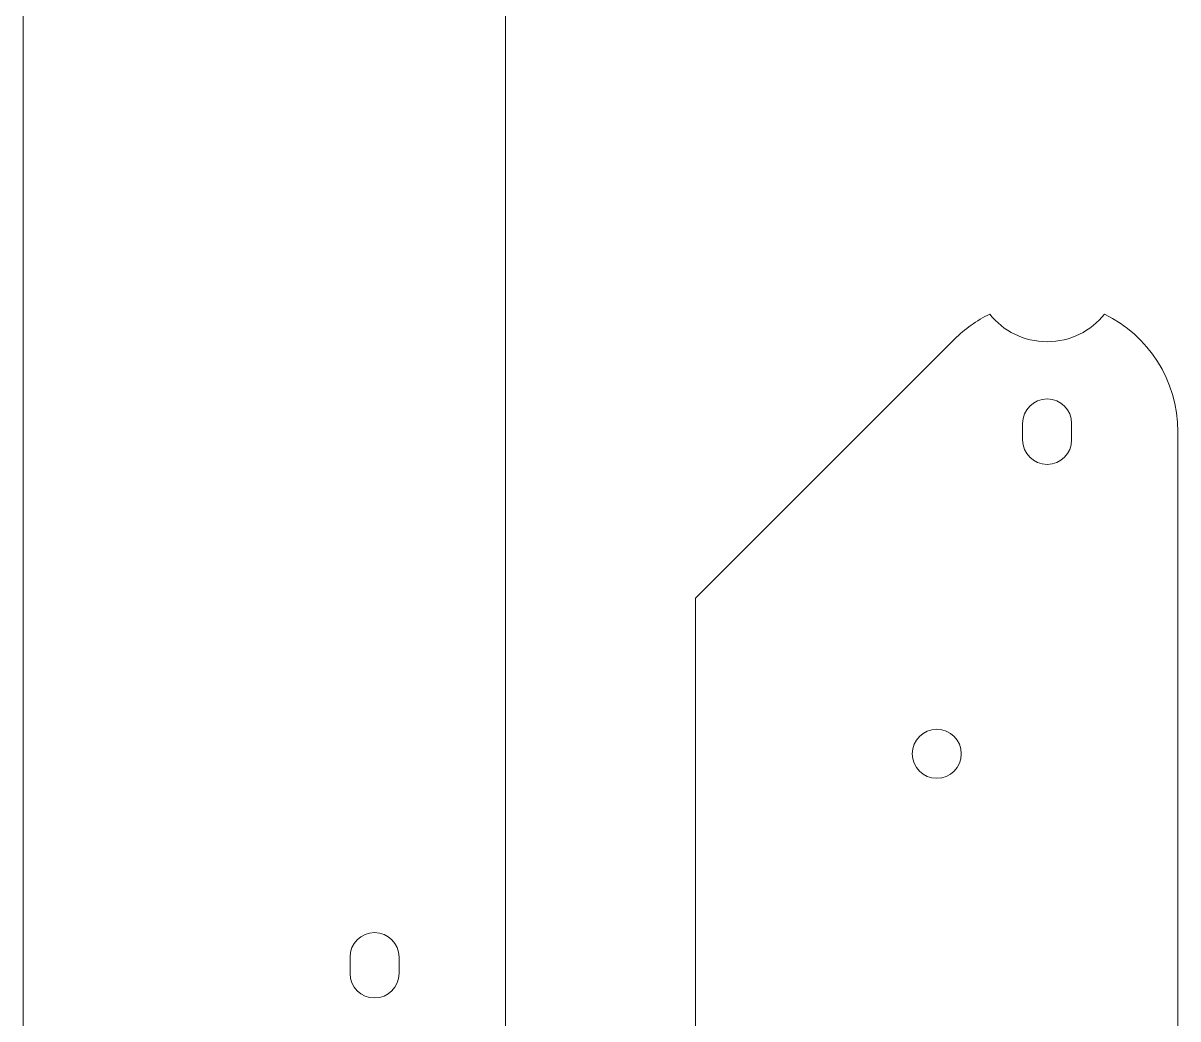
# Model space of a CAD drawing. Header units: millimetres. Extents: x -202 to 204, y -252 to 284.
# Drawn here: x -102.7 to -32.1, y 123.1 to 184 of the extents above; entities that cross this region are included whole.
import ezdxf

# ---------------------------------------------------------------- set-up
doc = ezdxf.new("R2010")
doc.units = ezdxf.units.MM
doc.header["$MEASUREMENT"] = 0
doc.layers.add('Layer 1', color=7, linetype='Continuous')

msp = doc.modelspace()

# ---------------------------------------------------------------- linework, layer by layer
at = {"layer": 'Layer 1', "color": 254, "lineweight": 20}
for points, knots in [([(-86.8588, 202.0106), (-86.8588, 202.0106), (-102.7026, 186.1677), (-102.7026, 186.1677), (-102.7026, 186.1677), (-102.7026, 186.1677), (-102.7026, 66.5904), (-102.7026, 66.5904), (-102.7026, 66.5904), (-102.7026, 65.4904), (-101.8025, 64.5904), (-100.7026, 64.5904), (-100.7026, 64.5904), (-100.7026, 64.5904), (-81.2026, 64.5904), (-81.2026, 64.5904), (-81.2026, 64.5904), (-76.7843, 64.5904), (-73.2026, 68.1721), (-73.2026, 72.5904), (-73.2026, 72.5904), (-73.2026, 113.8449), (-73.2026, 155.0995), (-73.2026, 196.354), (-73.2026, 196.354), (-73.2026, 199.5116), (-75.0323, 202.2416), (-77.6891, 203.5426), (-77.6891, 203.5426), (-78.5138, 202.5133), (-79.7811, 201.854), (-81.2026, 201.854), (-81.2026, 201.854), (-82.6241, 201.854), (-83.8914, 202.5133), (-84.7161, 203.5426), (-84.7161, 203.5426), (-85.5141, 203.1518), (-86.2372, 202.6321), (-86.8588, 202.0106)], [0, 0, 0, 0, 0.0909091, 0.0909091, 0.0909091, 0.0909091, 0.1818182, 0.1818182, 0.1818182, 0.1818182, 0.2727273, 0.2727273, 0.2727273, 0.2727273, 0.3636364, 0.3636364, 0.3636364, 0.3636364, 0.4545455, 0.4545455, 0.4545455, 0.4545455, 0.5454545, 0.5454545, 0.5454545, 0.5454545, 0.6363636, 0.6363636, 0.6363636, 0.6363636, 0.7272727, 0.7272727, 0.7272727, 0.7272727, 0.8181818, 0.8181818, 0.8181818, 0.8181818, 1, 1, 1, 1]), ([(-45.7167, 164.6472), (-45.7167, 164.6472), (-61.5605, 148.8043), (-61.5605, 148.8043), (-61.5605, 148.8043), (-61.5605, 121.3997), (-61.5605, 93.995), (-61.5605, 66.5904), (-61.5605, 66.5904), (-61.5605, 65.4904), (-60.6604, 64.5904), (-59.5605, 64.5904), (-59.5605, 64.5904), (-59.5605, 64.5904), (-40.0605, 64.5904), (-40.0605, 64.5904), (-40.0605, 64.5904), (-35.6422, 64.5904), (-32.0605, 68.1721), (-32.0605, 72.5904), (-32.0605, 72.5904), (-32.0605, 101.3905), (-32.0605, 130.1905), (-32.0605, 158.9906), (-32.0605, 158.9906), (-32.0605, 162.1482), (-33.8902, 164.8782), (-36.547, 166.1792), (-36.547, 166.1792), (-37.3717, 165.1499), (-38.639, 164.4906), (-40.0605, 164.4906), (-40.0605, 164.4906), (-41.482, 164.4906), (-42.7493, 165.1499), (-43.574, 166.1792), (-43.574, 166.1792), (-44.372, 165.7884), (-45.0951, 165.2687), (-45.7167, 164.6472)], [0, 0, 0, 0, 0.0909091, 0.0909091, 0.0909091, 0.0909091, 0.1818182, 0.1818182, 0.1818182, 0.1818182, 0.2727273, 0.2727273, 0.2727273, 0.2727273, 0.3636364, 0.3636364, 0.3636364, 0.3636364, 0.4545455, 0.4545455, 0.4545455, 0.4545455, 0.5454545, 0.5454545, 0.5454545, 0.5454545, 0.6363636, 0.6363636, 0.6363636, 0.6363636, 0.7272727, 0.7272727, 0.7272727, 0.7272727, 0.8181818, 0.8181818, 0.8181818, 0.8181818, 1, 1, 1, 1]), ([(-40.0605, 160.9906), (-39.2325, 160.9906), (-38.5605, 160.3186), (-38.5605, 159.4906), (-38.5605, 159.4906), (-38.5605, 159.4906), (-38.5605, 159.4826), (-38.5605, 159.4826), (-38.5605, 159.4826), (-38.5605, 159.4826), (-38.5605, 158.4986), (-38.5605, 158.4986), (-38.5605, 158.4986), (-38.5605, 158.4986), (-38.5605, 158.4906), (-38.5605, 158.4906), (-38.5605, 158.4906), (-38.5605, 157.6626), (-39.2325, 156.9906), (-40.0605, 156.9906), (-40.0605, 156.9906), (-40.8885, 156.9906), (-41.5605, 157.6626), (-41.5605, 158.4906), (-41.5605, 158.4906), (-41.5605, 158.4906), (-41.5605, 158.4986), (-41.5605, 158.4986), (-41.5605, 158.4986), (-41.5605, 158.4986), (-41.5605, 159.4826), (-41.5605, 159.4826), (-41.5605, 159.4826), (-41.5605, 159.4826), (-41.5605, 159.4906), (-41.5605, 159.4906), (-41.5605, 159.4906), (-41.5605, 160.3186), (-40.8885, 160.9906), (-40.0605, 160.9906)], [0, 0, 0, 0, 0.0909091, 0.0909091, 0.0909091, 0.0909091, 0.1818182, 0.1818182, 0.1818182, 0.1818182, 0.2727273, 0.2727273, 0.2727273, 0.2727273, 0.3636364, 0.3636364, 0.3636364, 0.3636364, 0.4545455, 0.4545455, 0.4545455, 0.4545455, 0.5454545, 0.5454545, 0.5454545, 0.5454545, 0.6363636, 0.6363636, 0.6363636, 0.6363636, 0.7272727, 0.7272727, 0.7272727, 0.7272727, 0.8181818, 0.8181818, 0.8181818, 0.8181818, 1, 1, 1, 1]), ([(-46.8105, 140.7905), (-45.982, 140.7905), (-45.3105, 140.119), (-45.3105, 139.2905), (-45.3105, 139.2905), (-45.3105, 138.462), (-45.982, 137.7905), (-46.8105, 137.7905), (-46.8105, 137.7905), (-47.639, 137.7905), (-48.3105, 138.462), (-48.3105, 139.2905), (-48.3105, 139.2905), (-48.3105, 140.119), (-47.639, 140.7905), (-46.8105, 140.7905)], [0, 0, 0, 0, 0.2, 0.2, 0.2, 0.2, 0.4, 0.4, 0.4, 0.4, 0.6, 0.6, 0.6, 0.6, 1, 1, 1, 1]), ([(-81.2026, 128.354), (-80.3746, 128.354), (-79.7026, 127.682), (-79.7026, 126.854), (-79.7026, 126.854), (-79.7026, 126.854), (-79.7026, 126.846), (-79.7026, 126.846), (-79.7026, 126.846), (-79.7026, 126.846), (-79.7026, 125.862), (-79.7026, 125.862), (-79.7026, 125.862), (-79.7026, 125.862), (-79.7026, 125.854), (-79.7026, 125.854), (-79.7026, 125.854), (-79.7026, 125.026), (-80.3746, 124.354), (-81.2026, 124.354), (-81.2026, 124.354), (-82.0306, 124.354), (-82.7026, 125.026), (-82.7026, 125.854), (-82.7026, 125.854), (-82.7026, 125.854), (-82.7026, 125.862), (-82.7026, 125.862), (-82.7026, 125.862), (-82.7026, 125.862), (-82.7026, 126.846), (-82.7026, 126.846), (-82.7026, 126.846), (-82.7026, 126.846), (-82.7026, 126.854), (-82.7026, 126.854), (-82.7026, 126.854), (-82.7026, 127.682), (-82.0306, 128.354), (-81.2026, 128.354)], [0, 0, 0, 0, 0.0909091, 0.0909091, 0.0909091, 0.0909091, 0.1818182, 0.1818182, 0.1818182, 0.1818182, 0.2727273, 0.2727273, 0.2727273, 0.2727273, 0.3636364, 0.3636364, 0.3636364, 0.3636364, 0.4545455, 0.4545455, 0.4545455, 0.4545455, 0.5454545, 0.5454545, 0.5454545, 0.5454545, 0.6363636, 0.6363636, 0.6363636, 0.6363636, 0.7272727, 0.7272727, 0.7272727, 0.7272727, 0.8181818, 0.8181818, 0.8181818, 0.8181818, 1, 1, 1, 1])]:
    msp.add_open_spline(points, degree=3, knots=knots, dxfattribs=at)

doc.saveas('drawing.dxf')
